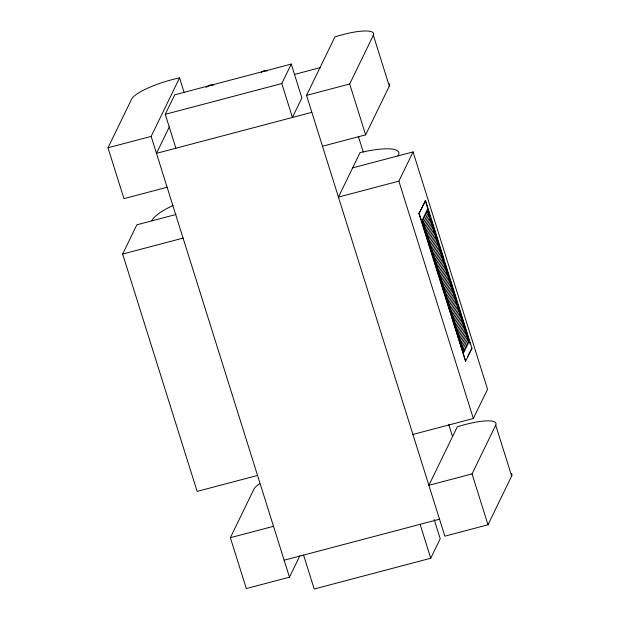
<?xml version="1.0" encoding="UTF-8"?>
<svg xmlns="http://www.w3.org/2000/svg" width="620" height="620" viewBox="0 0 620 620"><rect width="100%" height="100%" fill="white"/><g stroke="black" fill="none" stroke-linecap="round" stroke-linejoin="round"><path stroke-width="0.93" d="M167.121 187.248L123.961 198.64L107.996 147.777L131.665 99.045A37.316 8.246 -17.4 0 1 179.552 77.903L184.117 92.434M259.687 483.709A37.564 8.3 -17.4 0 0 254.022 488.971L230.353 537.703L246.318 588.566L289.478 577.173L151.156 136.385L179.552 77.903M175.902 148.219L165.261 114.312L174.724 94.814L291.253 64.061L301.894 97.968L292.423 117.459L281.79 83.553L291.253 64.061M169.578 126.364L156.48 153.342L311.844 112.336M257.556 475.455L197.137 491.396L122.659 254.053L136.857 224.812L176.002 214.481M511.539 473.51A37.316 8.246 -17.4 0 1 511.671 476.036L488.002 524.776L444.842 536.168L306.528 95.379L334.924 36.898A37.564 8.3 -17.4 0 1 359.833 31.31L363.769 31.008A37.564 8.3 -17.4 0 1 373.349 35.255L389.313 86.118L365.645 134.85L322.485 146.243M365.645 134.85L349.688 83.995L373.349 35.255M412.928 434.45L473.347 418.5L398.869 181.156L413.067 151.916L352.648 167.857M418.911 213.629L425.591 200.524L471.952 348.269L465.636 361.282L418.911 213.629L425.591 200.524M289.478 577.173L299.917 555.675M467.798 356.175L471.952 348.269M473.347 418.5L487.545 389.259L413.067 151.916M303.575 555.094L314.216 589L430.745 558.248L440.208 538.749L434.171 519.506M472.045 473.913L495.706 425.18A37.316 8.246 -17.4 0 0 457.281 426.824L428.885 485.305L472.045 473.913L488.002 524.776M206.08 87.343L210.079 84.979L213.784 85.041M261.268 72.253L263.671 70.835L267.375 70.897M294.329 74.47L320.54 67.549M165.261 114.312L281.79 83.553M107.996 147.777L151.156 136.385M306.528 95.379L349.688 83.995M122.659 254.053L183.078 238.111M398.869 181.156L338.45 197.098L360.042 152.629A54.335 12.005 -17.4 0 1 397.963 155.899M230.353 537.703L273.513 526.31M284.154 560.216L439.526 519.211M425.227 200.617L430.156 216.318M431.311 220.007L443.773 259.718M444.935 263.415L456.816 301.274M457.971 304.963L470.433 344.673M495.706 425.18L511.671 476.036M419.267 213.536L465.636 361.282M358.329 136.307L363.258 152.016M448.779 424.561L452.554 436.573M420.104 524.342L430.745 558.248M389.112 83.615A37.564 8.3 -17.4 0 1 389.313 86.118M151.962 220.828A54.335 12.005 -17.4 0 1 173.089 205.437M427.289 209.622L422.375 219.744L463.946 352.214L468.86 342.101L427.289 209.622M427.529 210.823L422.778 220.596L423.445 222.72L428.188 212.947L427.529 210.823M428.823 214.962L424.08 224.735L424.746 226.858L429.489 217.085L428.823 214.962M430.125 219.1L425.374 228.873L426.041 230.996L430.792 221.224L430.125 219.1M431.419 223.239L426.676 233.012L427.343 235.135L432.086 225.362L431.419 223.239M432.721 227.377L427.978 237.15L428.637 239.274L433.388 229.501L432.721 227.377M434.015 231.516L429.272 241.288L429.939 243.412L434.682 233.639L434.015 231.516M435.318 235.654L430.575 245.427L431.241 247.551L435.984 237.778L435.318 235.654M436.62 239.793L431.869 249.565L432.535 251.689L437.278 241.916L436.62 239.793M437.914 243.931L433.171 253.704L433.837 255.828L438.58 246.055L437.914 243.931M439.216 248.07L434.465 257.842L435.132 259.966L439.882 250.193L439.216 248.07M440.51 252.208L435.767 261.981L436.433 264.104L441.177 254.332L440.51 252.208M441.812 256.354L437.069 266.12L437.736 268.243L442.479 258.47L441.812 256.354M443.106 260.493L438.363 270.258L439.03 272.382L443.773 262.609L443.106 260.493M444.408 264.632L439.665 274.397L440.332 276.52L445.075 266.747L444.408 264.632M445.71 268.77L440.96 278.535L441.626 280.659L446.369 270.886L445.71 268.77M447.005 272.909L442.262 282.673L442.928 284.797L447.671 275.024L447.005 272.909M448.307 277.047L443.556 286.812L444.222 288.935L448.973 279.163L448.307 277.047M449.601 281.185L444.858 290.958L445.524 293.074L450.267 283.301L449.601 281.185M450.903 285.324L446.16 295.097L446.826 297.213L451.569 287.44L450.903 285.324M452.197 289.463L447.454 299.235L448.121 301.351L452.864 291.578L452.197 289.463M453.499 293.601L448.756 303.374L449.423 305.49L454.166 295.717L453.499 293.601M454.801 297.74L450.05 307.512L450.717 309.628L455.46 299.855L454.801 297.74M456.095 301.878L451.352 311.651L452.019 313.767L456.762 303.994L456.095 301.878M457.397 306.017L452.654 315.789L453.313 317.905L458.064 308.14L457.397 306.017M458.692 310.155L453.949 319.928L454.615 322.044L459.358 312.279L458.692 310.155M459.993 314.294L455.25 324.066L455.917 326.182L460.66 316.417L459.993 314.294M461.288 318.432L456.545 328.205L457.211 330.321L461.954 320.555L461.288 318.432M462.59 322.571L457.847 332.343L458.513 334.459L463.256 324.694L462.59 322.571M463.892 326.709L459.141 336.482L459.808 338.597L464.558 328.833L463.892 326.709M465.186 330.847L460.443 340.62L461.11 342.744L465.853 332.971L465.186 330.847M466.488 334.986L461.745 344.759L462.404 346.882L467.154 337.11L466.488 334.986M467.782 339.125L463.039 348.897L463.706 351.021L468.449 341.248L467.782 339.125"/></g></svg>
